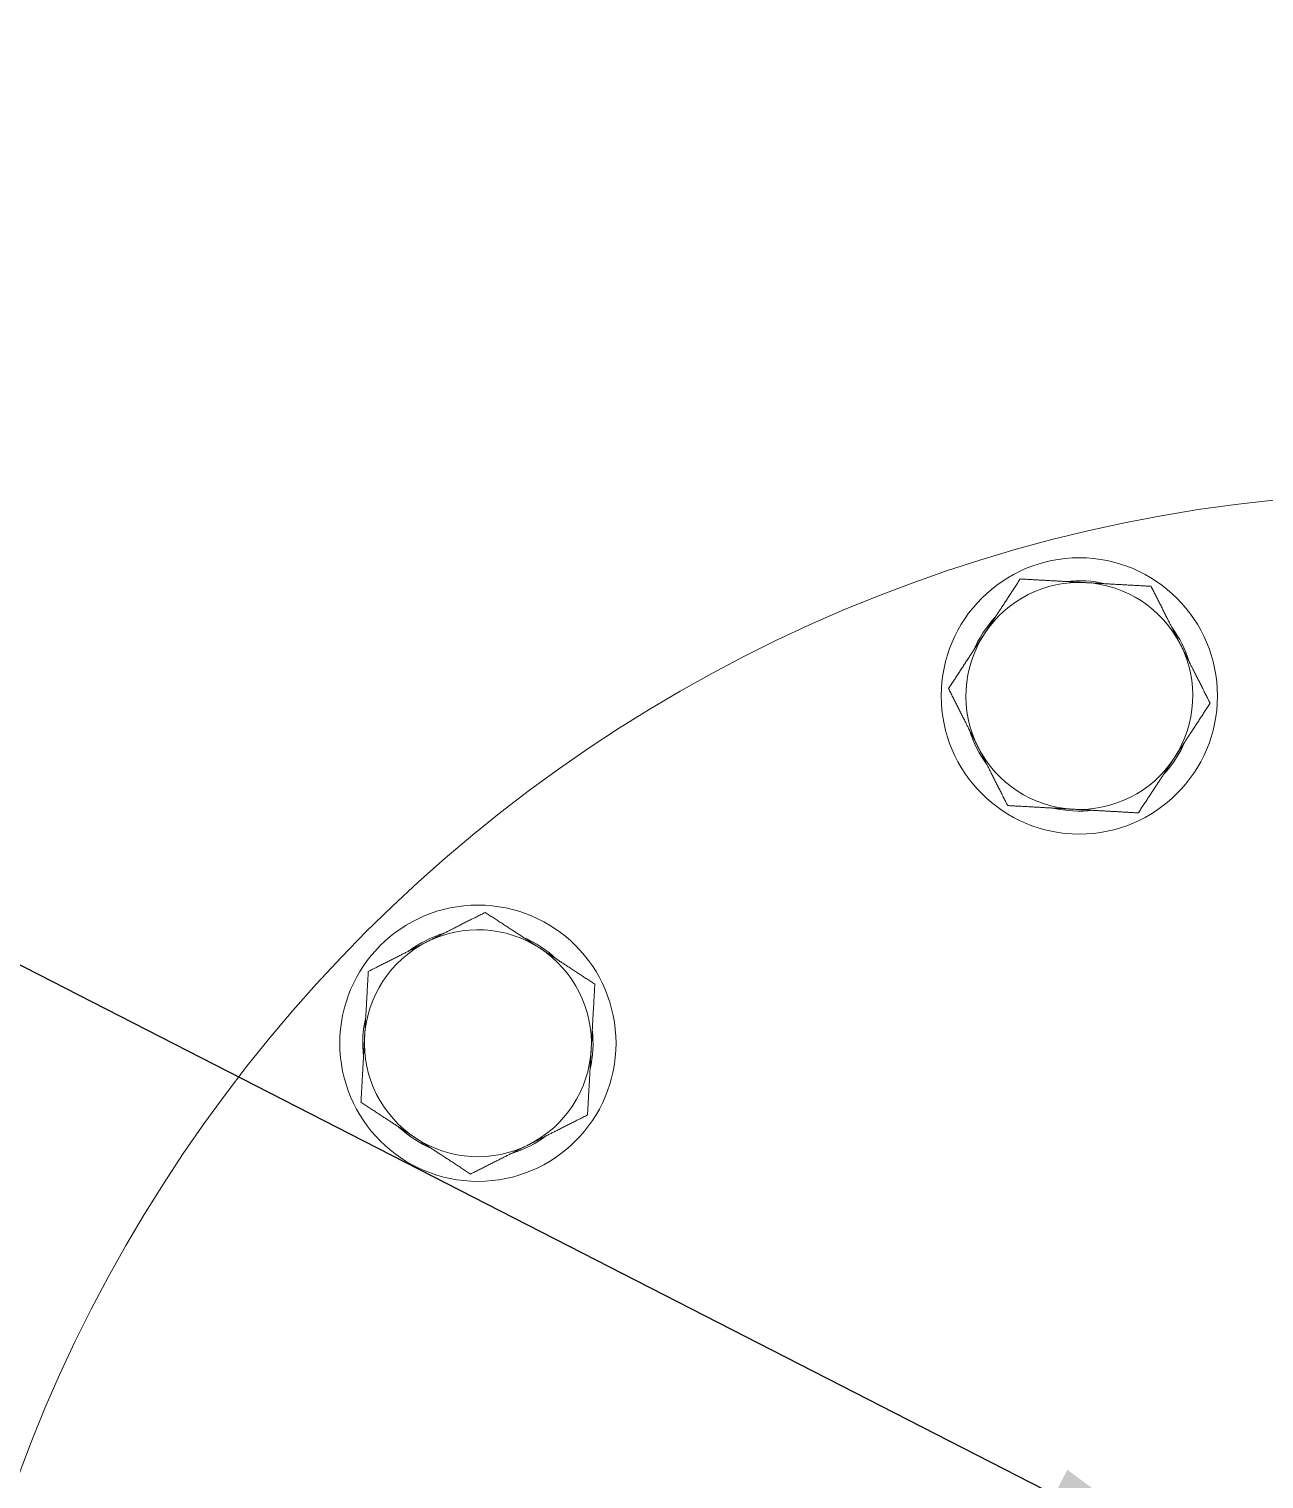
# Model space of a CAD drawing. Header units: inches. Extents: x 14 to 368, y 5 to 236.
# Drawn here: x 181.66 to 189.49, y 92.32 to 101.5 of the extents above; entities that cross this region are included whole.
import ezdxf

# ---------------------------------------------------------------- set-up
doc = ezdxf.new("R2010")
doc.units = ezdxf.units.IN
doc.header["$LTSCALE"] = 11
doc.header["$MEASUREMENT"] = 0
doc.layers.add('Symbol (ANSI)', color=7, linetype='Continuous', lineweight=25)
doc.layers.add('Visible (ANSI)', color=7, linetype='Continuous', lineweight=50)
doc.styles.add('MEMCOR Medium', font='arial.ttf')
doc.dimstyles.new('Default (ANSI)$7', dxfattribs={"dimscale": 11, "dimtxt": 0.15, "dimasz": 0.098425, "dimexe": 0.125, "dimexo": 0.0625, "dimgap": 0.031496, "dimtad": 0, "dimtih": 1, "dimtoh": 1, "dimdec": 4, "dimrnd": 1e-08, "dimzin": 3, "dimdsep": 46, "dimlunit": 5, "dimtxsty": 'MEMCOR Medium', "dimcen": 0.09, "dimdle": 0.393701, "dimclrd": 256, "dimclre": 256, "dimclrt": 256, "dimadec": 0, "dimazin": 1, "dimtfac": 0.8, "dimtofl": 0, "dimtmove": 0, "dimatfit": 3, "dimfxl": 1, "dimfrac": 1, "dimtolj": 1, "dimtzin": 4, "dimlwd": -1, "dimlwe": -1, "dimarcsym": 0})

msp = doc.modelspace()

# ---------------------------------------------------------------- linework, layer by layer
at = {"layer": 'Visible (ANSI)', "linetype": 'Continuous', "lineweight": 18}
for centre, radius in [((190.518842, 89.06876), 9.5), ((188.318881, 97.279129), 0.875), ((184.508435, 95.079168), 0.875)]:
    msp.add_circle(centre, radius, dxfattribs=at)
for centre, radius, start, end in [((188.318881, 97.279129), 0.7295, 76.9354111, 96.632134), ((188.318881, 97.279129), 0.71875, 86.7837725, 146.7837725), ((188.318881, 97.279129), 0.71875, 26.7837725, 86.7837725), ((188.318881, 97.279129), 0.7295, 136.9354111, 156.632134), ((188.318881, 97.279129), 0.71875, 146.7837725, 206.7837725), ((188.318881, 97.279129), 0.7295, 16.9354111, 36.632134), ((188.318881, 97.279129), 0.71875, 326.7837725, 26.7837725), ((188.318881, 97.279129), 0.7295, 196.9354111, 216.632134), ((188.318881, 97.279129), 0.71875, 206.7837725, 266.7837725), ((188.318881, 97.279129), 0.7295, 316.9354111, 336.632134), ((188.318881, 97.279129), 0.71875, 266.7837725, 326.7837725), ((188.318881, 97.279129), 0.7295, 256.9354111, 276.632134), ((184.508435, 95.079168), 0.71875, 116.7837725, 176.7837725), ((184.508435, 95.079168), 0.7295, 106.9354111, 126.632134), ((184.508435, 95.079168), 0.71875, 56.7837725, 116.7837725), ((184.508435, 95.079168), 0.7295, 46.9354111, 66.632134), ((184.508435, 95.079168), 0.71875, 356.7837725, 56.7837725), ((184.508435, 95.079168), 0.7295, 166.9354111, 186.632134), ((184.508435, 95.079168), 0.7295, 346.9354111, 6.632134), ((184.508435, 95.079168), 0.71875, 176.7837725, 236.7837725), ((184.508435, 95.079168), 0.71875, 296.7837725, 356.7837725), ((184.508435, 95.079168), 0.7295, 226.9354111, 246.632134), ((184.508435, 95.079168), 0.71875, 236.7837725, 296.7837725), ((184.508435, 95.079168), 0.7295, 286.9354111, 306.632134)]:
    msp.add_arc(centre, radius, start, end, dxfattribs=at)
for points, weights in [([(187.717568, 97.672861), (187.823068, 97.833982), (187.944889, 98.020029)], [1, 1.04314139574, 1.01001874936]), ([(187.944889, 98.020029), (188.16692, 98.007552), (188.359206, 97.996747)], [1.01001874936, 1.04314139574, 1]), ([(188.359206, 97.996747), (188.551491, 97.985942), (188.773522, 97.973466)], [1, 1.04314139574, 1.01001874936]), ([(188.773522, 97.973466), (188.873733, 97.774942), (188.960518, 97.603016)], [1.01001874936, 1.04314139574, 1]), ([(187.490247, 97.325693), (187.612068, 97.51174), (187.717568, 97.672861)], [1.01001874936, 1.04314139574, 1]), ([(188.960518, 97.603016), (189.047304, 97.43109), (189.147514, 97.232566)], [1, 1.04314139574, 1.01001874936]), ([(187.677243, 96.955243), (187.590458, 97.127169), (187.490247, 97.325693)], [1, 1.04314139574, 1.01001874936]), ([(189.147514, 97.232566), (189.025693, 97.046519), (188.920193, 96.885398)], [1.01001874936, 1.04314139574, 1]), ([(187.864239, 96.584793), (187.764028, 96.783317), (187.677243, 96.955243)], [1.01001874936, 1.04314139574, 1]), ([(188.920193, 96.885398), (188.814693, 96.724277), (188.692873, 96.53823)], [1, 1.04314139574, 1.01001874936]), ([(188.278556, 96.561512), (188.086271, 96.572317), (187.864239, 96.584793)], [1, 1.04314139574, 1.01001874936]), ([(188.692873, 96.53823), (188.470841, 96.550706), (188.278556, 96.561512)], [1.01001874936, 1.04314139574, 1]), ([(184.184548, 95.720805), (184.356475, 95.80759), (184.554998, 95.907801)], [1, 1.04314139574, 1.01001874936]), ([(184.554998, 95.907801), (184.741045, 95.78598), (184.902166, 95.68048)], [1.01001874936, 1.04314139574, 1]), ([(183.814099, 95.533809), (184.012622, 95.63402), (184.184548, 95.720805)], [1.01001874936, 1.04314139574, 1]), ([(184.902166, 95.68048), (185.063288, 95.57498), (185.249334, 95.453159)], [1, 1.04314139574, 1.01001874936]), ([(183.790817, 95.119492), (183.801622, 95.311778), (183.814099, 95.533809)], [1, 1.04314139574, 1.01001874936]), ([(185.249334, 95.453159), (185.236858, 95.231128), (185.226053, 95.038843)], [1.01001874936, 1.04314139574, 1]), ([(183.767535, 94.705176), (183.780012, 94.927207), (183.790817, 95.119492)], [1.01001874936, 1.04314139574, 1]), ([(185.226053, 95.038843), (185.215248, 94.846557), (185.202771, 94.624526)], [1, 1.04314139574, 1.01001874936]), ([(184.114703, 94.477855), (183.953582, 94.583355), (183.767535, 94.705176)], [1, 1.04314139574, 1.01001874936]), ([(185.202771, 94.624526), (185.004248, 94.524315), (184.832321, 94.43753)], [1.01001874936, 1.04314139574, 1]), ([(184.461872, 94.250534), (184.275825, 94.372355), (184.114703, 94.477855)], [1.01001874936, 1.04314139574, 1]), ([(184.832321, 94.43753), (184.660395, 94.350745), (184.461872, 94.250534)], [1, 1.04314139574, 1.01001874936])]:
    msp.add_rational_spline(points, weights, degree=2, dxfattribs=at)

# ---------------------------------------------------------------- leaders
at = {"layer": 'Symbol (ANSI)', "annotation_type": 0, "has_hookline": 1, "hookline_direction": 1, "text_width": 39.391782}
msp.add_leader([(189.125237, 91.725424), (170.026398, 101.503739), (168.943721, 101.503739)], dimstyle='Default (ANSI)$7', override={"dimtad": 0}, dxfattribs=at)

doc.saveas('drawing.dxf')
